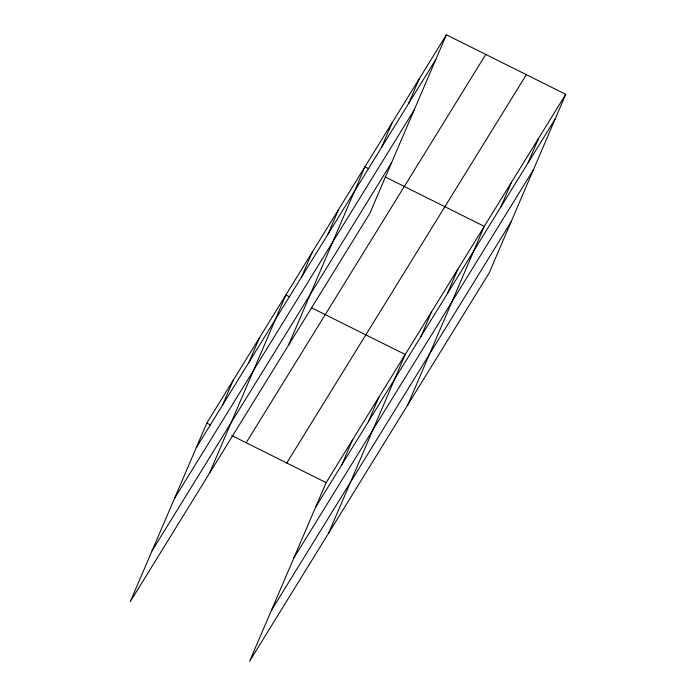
<?xml version="1.0" encoding="UTF-8"?>
<svg xmlns="http://www.w3.org/2000/svg" width="696" height="696" viewBox="0 0 696 696"><rect width="100%" height="100%" fill="white"/><g stroke="black" fill="none" stroke-linecap="round" stroke-linejoin="round"><path stroke-width="1.04" d="M446.388 34.8L206.79 423.107L130.256 601.683L369.854 213.368L446.388 34.8L565.744 94.317L489.21 272.893L249.612 661.2L326.146 482.632L565.744 94.317M222.607 404.985L233.151 380.39M248.968 362.268L259.504 337.682M209.322 473.541L285.856 294.965L289.701 296.879M301.673 276.843L312.217 252.256M328.034 234.126L338.569 209.54M288.388 345.399L364.93 166.822L368.767 168.745M381.538 147.404L392.083 122.818M408.7 103.399L419.236 78.805M341.962 464.51L352.498 439.915M368.315 421.793L378.859 397.199M328.677 533.058L405.211 354.49L311.799 307.902M421.028 336.368L431.572 311.773M447.389 293.651L457.925 269.056M407.743 404.915L484.277 226.348L385.097 176.888M500.894 206.929L511.438 182.335M528.047 162.916L538.591 138.33M196.255 447.702L435.853 59.395M174.47 498.51L414.068 110.203M152.032 550.867L391.63 162.559M246.175 442.752L485.773 54.445M286.761 462.988L526.359 74.681M315.61 507.219L555.208 118.912M293.825 558.035L533.423 169.728M271.388 610.383L510.986 222.076M206.79 423.107L210.636 425.021M231.768 435.565L326.146 482.632"/></g></svg>
